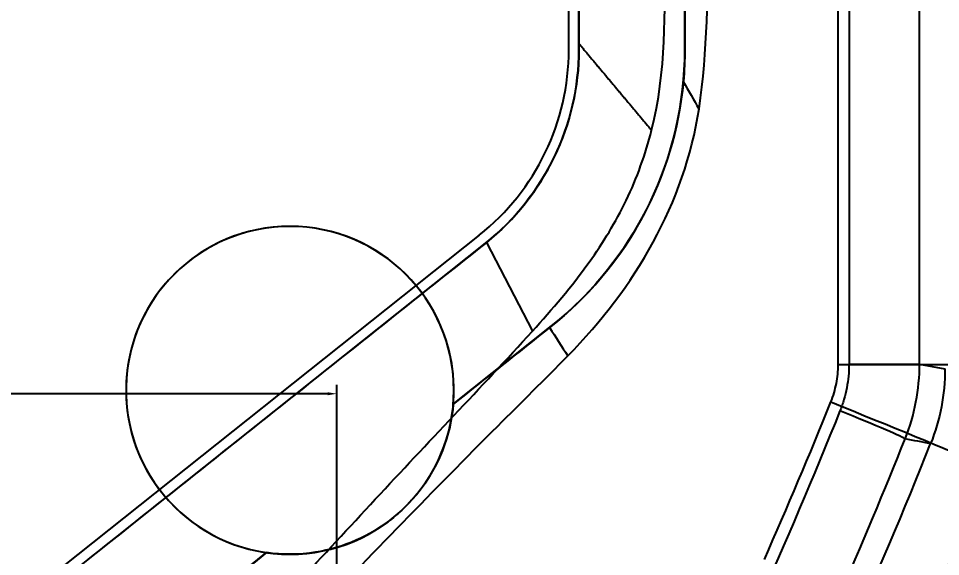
# Model space of a CAD drawing. Header units: inches. Extents: x -850 to 339, y -315 to 884.
# Drawn here: x 47.42 to 65.7, y -166.79 to -156.13 of the extents above; entities that cross this region are included whole.
import ezdxf
from ezdxf.lldxf.tags import DXFTag

# ---------------------------------------------------------------- set-up
doc = ezdxf.new("R2010")
doc.units = ezdxf.units.IN
doc.header["$MEASUREMENT"] = 0
doc.layers.add('SX$17', color=7, linetype='Continuous', true_color=0xffffff)
for name, color, linetype in [('VE001I421$0000000000011', 255, 'Continuous'), ('VE001I422$0000000000011', 255, 'Continuous'), ('VE001I441$0000000000011', 255, 'Continuous'), ('VE001I443$0000000000011', 255, 'Continuous'), ('VE001I444$0000000000011', 255, 'Continuous'), ('VE001I445$1000000100011', 255, 'Continuous'), ('VE001I455$1000000100011', 255, 'Continuous'), ('VE001I456$1000000100011', 255, 'Continuous'), ('VE200I1001$1000000100011', 255, 'Continuous'), ('VE200I1002$1100101110011', 255, 'Continuous'), ('VE200I1003$1000000100011', 255, 'Continuous'), ('VE200I1004$1000000100011', 255, 'Continuous'), ('VE200I1005$1000000100011', 255, 'Continuous'), ('VE200I1006$1100111110011', 255, 'Continuous'), ('VE200I1007$1000000100011', 255, 'Continuous'), ('VE200I1012$0000000000011', 255, 'Continuous'), ('VE200I1013$0000000000011', 255, 'Continuous'), ('VE200I1014$0000000000011', 255, 'Continuous'), ('VE200I1033$0000000000011', 255, 'Continuous'), ('VE200I1034$0000000000011', 255, 'Continuous'), ('VE200I1052$0000000000011', 255, 'Continuous'), ('VE200I1061$0000000000011', 255, 'Continuous'), ('VE200I1062$0000000000011', 255, 'Continuous'), ('VE200I1064$0000000000011', 255, 'Continuous'), ('VE200I1065$0000000000011', 255, 'Continuous'), ('VE200I1066$0000000000011', 255, 'Continuous'), ('VE200I1067$0000000000011', 255, 'Continuous'), ('VE200I1068$0000000000011', 255, 'Continuous'), ('VE200I1069$0000000000011', 255, 'Continuous'), ('VE200I1094$1110101111111', 255, 'Continuous'), ('VE200I1095$1110101111111', 255, 'Continuous'), ('VE200I1109$0000000000011', 255, 'Continuous'), ('VE200I1110$0000000000011', 255, 'Continuous'), ('VE200I1179$0000000000011', 255, 'Continuous'), ('VE200I1180$0000000000011', 255, 'Continuous'), ('VE200I1181$0000000000011', 255, 'Continuous'), ('VE200I1182$0000000000111', 255, 'Continuous'), ('VE200I478$0000000000011', 255, 'Continuous'), ('VE200I479$0000000000011', 255, 'Continuous'), ('VE200I480$0000000000011', 255, 'Continuous'), ('VE200I488$0000000000011', 255, 'Continuous'), ('VE200I489$0000000000011', 255, 'Continuous'), ('VE200I490$0000000000011', 255, 'Continuous'), ('VE200I538$0000000000011', 255, 'Continuous'), ('VE200I599$1100101110011', 255, 'Continuous'), ('VE200I619$1110101111111', 255, 'Continuous'), ('VE200I620$1110101111111', 255, 'Continuous'), ('VE200I674$0000000000011', 255, 'Continuous'), ('VE200I733$1100101110011', 255, 'Continuous'), ('VE200I734$1000000100011', 255, 'Continuous'), ('VE200I738$0000000000011', 255, 'Continuous'), ('VE200I754$0000000000011', 255, 'Continuous'), ('VE200I755$0000000000011', 255, 'Continuous'), ('VE200I756$0000000000011', 255, 'Continuous'), ('VE200I810$0000000000011', 255, 'Continuous'), ('VE200I845$0110101011111', 255, 'Continuous'), ('VE200I880$0000000000011', 255, 'Continuous'), ('VE200I888$0000000000011', 255, 'Continuous'), ('VE200I899$0000000000011', 255, 'Continuous'), ('VE200I900$0000000000011', 255, 'Continuous'), ('VE200I901$0000000000011', 255, 'Continuous'), ('VE200I902$0000000000011', 255, 'Continuous')]:
    doc.layers.add(name, color=color, linetype=linetype)
tags = doc.linetypes.add('HIDDEN', pattern=[0.5, 0.25, -0.25]).pattern_tags.tags
tags[6:7] = [DXFTag(74, 4), DXFTag(75, 0), DXFTag(340, '0'), DXFTag(46, 0.0), DXFTag(50, 0.0), DXFTag(44, 0.0), DXFTag(45, 0.0)]
tags[4:5] = [DXFTag(74, 4), DXFTag(75, 0), DXFTag(340, '0'), DXFTag(46, 0.0), DXFTag(50, 0.0), DXFTag(44, 0.0), DXFTag(45, 0.0)]
doc.dimstyles.get("Standard").update_dxf_attribs({"dimtxt": 5, "dimasz": 0.18, "dimexe": 0.18, "dimexo": 0.0625, "dimgap": 0.09, "dimtad": 0, "dimtih": 1, "dimtoh": 1, "dimzin": 0, "dimdsep": 46, "dimtxsty": 'Standard', "dimcen": 0.09, "dimclrt": 3, "dimadec": 0, "dimazin": 0, "dimtfac": 1, "dimtofl": 0, "dimtmove": 0, "dimatfit": 3, "dimfxl": 0, "dimtolj": 1, "dimtzin": 0, "dimarcsym": 0})

# ---------------------------------------------------------------- blocks, each defined once
blk = doc.blocks.new('*D94')
at = {"color": 0, "lineweight": -2}
for p, q in [((-16.468, -171.19), (-16.468, -163.387)), ((53.732, -171.19), (53.732, -163.387)), ((-16.288, -163.567), (9.375, -163.567)), ((53.552, -163.567), (27.888, -163.567))]:
    blk.add_line(p, q, dxfattribs=at)
at = {"color": 0}
for points in [[(-16.288, -163.537), (-16.288, -163.597), (-16.468, -163.567)], [(53.552, -163.537), (53.552, -163.597), (53.732, -163.567)]]:
    blk.add_solid(points, dxfattribs=at)
at = {"layer": 'Defpoints', "color": 0}
for p in [(53.732, -163.567), (-16.468, -171.253, 1.3), (53.732, -171.253, 1.3)]:
    blk.add_point(p, dxfattribs=at)
at = {"color": 3, "insert": (18.632, -163.567), "char_height": 5, "attachment_point": 5}
blk.add_mtext('\\A1;70.20', dxfattribs=at)
blk = doc.blocks.new('*D85')
at = {"color": 0, "lineweight": -2}
for p, q in [((18.694, -85.505), (92.722, -85.505)), ((92.542, -85.685), (92.542, -184.632)), ((92.542, -288.759), (92.542, -189.812)), ((18.694, -288.939), (92.722, -288.939))]:
    blk.add_line(p, q, dxfattribs=at)
at = {"color": 0}
for points in [[(92.512, -85.685), (92.572, -85.685), (92.542, -85.505)], [(92.512, -288.759), (92.572, -288.759), (92.542, -288.939)]]:
    blk.add_solid(points, dxfattribs=at)
at = {"layer": 'Defpoints', "color": 0}
for p in [(18.632, -85.505, 8.3), (18.632, -288.939, 8.3), (92.542, -288.939)]:
    blk.add_point(p, dxfattribs=at)
at = {"color": 3, "insert": (92.542, -187.222), "char_height": 5, "attachment_point": 5}
blk.add_mtext('\\A1;203.43', dxfattribs=at)

msp = doc.modelspace()

# ---------------------------------------------------------------- linework, layer by layer
at = {"layer": 'SX$17', "color": 9, "linetype": 'HIDDEN'}
msp.add_line((49.553, -163.499, 11.1), (49.553, -163.499, 2.7), dxfattribs=at)
at = {"layer": 'VE001I421$0000000000011', "color": 21}
msp.add_line((58.332, -156.745, 13.1), (58.332, -102.957, 13.1), dxfattribs=at)
at = {"layer": 'VE001I422$0000000000011', "color": 21}
msp.add_line((58.332, -156.745, 14.8), (58.332, -156.745, 13.1), dxfattribs=at)
at = {"layer": 'VE001I441$0000000000011', "color": 21}
msp.add_line((47.287, -167.797, 13.1), (56.558, -160.423, 13.1), dxfattribs=at)
at = {"layer": 'VE001I443$0000000000011', "color": 21}
msp.add_arc((53.632, -156.745, 13.1), 4.7, 308.5, 0, dxfattribs=at)
at = {"layer": 'VE001I444$0000000000011', "color": 21}
msp.add_line((56.558, -160.423, 14.8), (56.558, -160.423, 13.1), dxfattribs=at)
at = {"layer": 'VE001I445$1000000100011', "color": 21}
msp.add_line((58.332, -156.745, 14.8), (58.332, -102.957, 14.8), dxfattribs=at)
at = {"layer": 'VE001I455$1000000100011', "color": 21}
msp.add_line((47.287, -167.797, 14.8), (56.558, -160.423, 14.8), dxfattribs=at)
at = {"layer": 'VE001I456$1000000100011', "color": 21}
msp.add_arc((53.632, -156.745, 14.8), 4.7, 308.5, 0, dxfattribs=at)
at = {"layer": 'VE200I1001$1000000100011', "color": 9}
msp.add_line((56.698, -160.568, 14.494), (57.609, -162.327, 16.569), dxfattribs=at)
at = {"layer": 'VE200I1002$1100101110011', "color": 9}
msp.add_open_spline([(57.609, -162.327, 16.569), (58.007, -161.89, 16.546), (58.392, -161.438, 16.523), (58.736, -160.957, 16.502), (59.012, -160.57, 16.486), (59.263, -160.162, 16.471), (59.47, -159.734, 16.458), (59.684, -159.29, 16.445), (59.85, -158.821, 16.435), (59.972, -158.344, 16.427)], degree=3, knots=[0, 0, 0, 0, 0.378906, 0.378906, 0.378906, 0.683853, 0.683853, 0.683853, 1, 1, 1, 1], dxfattribs=at)
at = {"layer": 'VE200I1003$1000000100011', "color": 9}
msp.add_open_spline([(58.532, -156.626, 14.464), (58.532, -156.665, 14.462), (58.532, -156.705, 14.462), (58.532, -156.745, 14.462)], degree=3, dxfattribs=at)
at = {"layer": 'VE200I1004$1000000100011', "color": 9}
msp.add_open_spline([(58.532, -156.745, 14.462), (58.532, -158.223, 14.47), (57.845, -159.651, 14.476), (56.69, -160.574, 14.493)], degree=3, dxfattribs=at)
at = {"layer": 'VE200I1005$1000000100011', "color": 9}
msp.add_rational_spline([(58.532, -156.626, 14.464), (58.545, -156.642, 14.482), (58.569, -156.67, 14.514), (58.597, -156.703, 14.553), (58.617, -156.727, 14.58), (59.07, -157.267, 15.197), (59.522, -157.806, 15.813), (59.972, -158.344, 16.427)], [1.01319569634, 1.0130891359, 1.01287300796, 1.01260990286, 1.0124258727, 1.00823788955, 1.0040959372, 1.00000001564], degree=3, knots=[0, 0, 0, 0, 0.028497, 0.049393, 0.059842, 0.07029, 1, 1, 1, 1], dxfattribs=at)
at = {"layer": 'VE200I1006$1100111110011', "color": 9}
msp.add_open_spline([(59.972, -158.344, 16.427), (60.27, -157.18, 16.409), (60.237, -156.003, 16.411), (60.217, -153.651, 16.412), (60.228, -152.476, 16.412), (60.241, -148.95, 16.411), (60.232, -146.599, 16.411), (60.231, -139.547, 16.411), (60.233, -134.846, 16.411), (60.232, -125.443, 16.411), (60.232, -120.742, 16.411), (60.231, -113.69, 16.411), (60.231, -111.339, 16.411), (60.221, -107.813, 16.412), (60.218, -106.638, 16.412), (60.224, -104.287, 16.412), (60.285, -103.111, 16.408), (60.217, -101.936, 16.412)], degree=3, knots=[0, 0, 0, 0, 0.0625, 0.0625, 0.125, 0.125, 0.25, 0.25, 0.5, 0.5, 0.75, 0.75, 0.875, 0.875, 0.9375, 0.9375, 1, 1, 1, 1], dxfattribs=at)
at = {"layer": 'VE200I1007$1000000100011', "color": 9}
msp.add_open_spline([(58.532, -103.021, 14.486), (58.532, -111.955, 14.527), (58.532, -120.889, 14.49), (58.532, -134.29, 14.493), (58.532, -138.758, 14.493), (58.532, -145.458, 14.492), (58.532, -147.692, 14.492), (58.532, -152.159, 14.489), (58.532, -154.392, 14.529), (58.532, -156.626, 14.464)], degree=3, knots=[0, 0, 0, 0, 0.5, 0.5, 0.75, 0.75, 0.875, 0.875, 1, 1, 1, 1], dxfattribs=at)
at = {"layer": 'VE200I1012$0000000000011', "color": 9}
msp.add_line((47.411, -167.954, 13.1), (56.682, -160.58, 13.1), dxfattribs=at)
at = {"layer": 'VE200I1013$0000000000011', "color": 9}
msp.add_arc((53.632, -156.745, 13.1), 4.9, 308.5, 0, dxfattribs=at)
at = {"layer": 'VE200I1014$0000000000011', "color": 9}
msp.add_line((58.532, -156.745, 13.1), (58.532, -102.957, 13.1), dxfattribs=at)
at = {"layer": 'VE200I1033$0000000000011', "color": 9}
msp.add_line((58.532, -156.745, 13.1), (58.532, -156.745, 14.462), dxfattribs=at)
at = {"layer": 'VE200I1034$0000000000011', "color": 9}
msp.add_line((56.682, -160.58, 13.1), (56.682, -160.58, 14.493), dxfattribs=at)
at = {"layer": 'VE200I1052$0000000000011', "color": 9}
msp.add_open_spline([(60.602, -157.378, 13.915), (60.705, -157.56, 14.062), (60.808, -157.741, 14.212), (60.911, -157.921, 14.363)], degree=3, dxfattribs=at)
at = {"layer": 'VE200I1061$0000000000011', "color": 9}
msp.add_open_spline([(60.632, -102.957, 13.843), (60.632, -105.198, 13.819), (60.632, -107.439, 13.848), (60.632, -111.922, 13.844), (60.632, -114.163, 13.843), (60.632, -120.886, 13.843), (60.632, -125.369, 13.843), (60.632, -134.333, 13.843), (60.632, -138.816, 13.843), (60.632, -145.539, 13.843), (60.632, -147.78, 13.84), (60.632, -151.142, 13.844), (60.632, -152.263, 13.848), (60.632, -154.504, 13.844), (60.632, -155.625, 13.818), (60.632, -156.745, 13.896)], degree=3, knots=[0, 0, 0, 0, 0.125, 0.125, 0.25, 0.25, 0.5, 0.5, 0.75, 0.75, 0.875, 0.875, 0.9375, 0.9375, 1, 1, 1, 1], dxfattribs=at)
at = {"layer": 'VE200I1062$0000000000011', "color": 9}
msp.add_line((60.632, -156.745, 11.1), (60.632, -102.957, 11.1), dxfattribs=at)
at = {"layer": 'VE200I1064$0000000000011', "color": 9}
msp.add_open_spline([(60.603, -157.375, 13.917), (60.431, -159.278, 13.908), (59.464, -161.061, 13.904), (57.966, -162.242, 13.811)], degree=3, dxfattribs=at)
at = {"layer": 'VE200I1065$0000000000011', "color": 9}
msp.add_arc((53.632, -156.745, 11.1), 7, 308.5, 0, dxfattribs=at)
at = {"layer": 'VE200I1066$0000000000011', "color": 9}
msp.add_line((60.632, -156.745, 11.1), (60.632, -156.745, 13.896), dxfattribs=at)
at = {"layer": 'VE200I1067$0000000000011', "color": 9}
msp.add_open_spline([(60.632, -156.745, 13.896), (60.632, -156.955, 13.911), (60.622, -157.166, 13.919), (60.603, -157.375, 13.917)], degree=3, dxfattribs=at)
at = {"layer": 'VE200I1068$0000000000011', "color": 9}
msp.add_open_spline([(52.341, -166.716, 13.61), (51.134, -167.676, 13.576), (49.926, -168.637, 13.524), (48.719, -169.597, 13.539)], degree=3, dxfattribs=at)
at = {"layer": 'VE200I1069$0000000000011', "color": 9}
msp.add_line((48.719, -169.597, 11.1), (52.341, -166.716, 11.1), dxfattribs=at)
at = {"layer": 'VE200I1094$1110101111111', "color": 9, "extrusion": (0.371739, 0.928004, -0.024887)}
msp.add_arc((-119.546, 8.009, -128.729), 5, 93.5551, 177.9994, dxfattribs=at)
at = {"layer": 'VE200I1095$1110101111111', "color": 9, "extrusion": (0, 1, 0)}
msp.add_arc((-63.338, 11.2, -162.988), 5, 93.8424, 178, dxfattribs=at)
at = {"layer": 'VE200I1109$0000000000011', "color": 9, "extrusion": (0, 1, 0)}
msp.add_arc((-63.786, 12.674, -162.978), 1.5, 93.8723, 178, dxfattribs=at)
at = {"layer": 'VE200I1110$0000000000011', "color": 9, "extrusion": (-0.371832, -0.927961, 0.025068)}
msp.add_arc((120.008, 9.461, 128.765), 1.5, 2.0006, 86.4201, dxfattribs=at)
at = {"layer": 'VE200I1179$0000000000011', "color": 9}
msp.add_line((56.042, -163.772, 11.1), (56.042, -163.772, 13.734), dxfattribs=at)
at = {"layer": 'VE200I1180$0000000000011', "color": 9}
msp.add_open_spline([(56.042, -163.772, 13.733), (56.017, -164.069, 13.932), (55.948, -164.382, 14.11), (55.827, -164.69, 14.246), (55.729, -164.941, 14.357), (55.592, -165.193, 14.441), (55.422, -165.424, 14.49), (55.252, -165.656, 14.539), (55.043, -165.872, 14.553), (54.814, -166.052, 14.533), (54.599, -166.222, 14.514), (54.361, -166.364, 14.466), (54.118, -166.471, 14.396), (53.855, -166.587, 14.321), (53.581, -166.666, 14.219), (53.311, -166.709, 14.102), (52.982, -166.761, 13.959), (52.653, -166.76, 13.791), (52.341, -166.716, 13.61)], degree=3, knots=[0, 0, 0, 0, 0.191116, 0.191116, 0.191116, 0.346412, 0.346412, 0.346412, 0.502432, 0.502432, 0.502432, 0.648655, 0.648655, 0.648655, 0.806774, 0.806774, 0.806774, 1, 1, 1, 1], dxfattribs=at)
at = {"layer": 'VE200I1181$0000000000011', "color": 9}
msp.add_line((52.341, -166.716, 13.61), (52.341, -166.716, 11.1), dxfattribs=at)
at = {"layer": 'VE200I1182$0000000000111', "color": 9, "extrusion": (0, 0, -1)}
msp.add_circle((-52.803, -163.499, -2.7), 3.25, dxfattribs=at)
at = {"layer": 'VE200I478$0000000000011', "color": 9}
msp.add_open_spline([(53.17, -168.052, 14.809), (54.415, -166.763, 14.745), (55.656, -165.471, 14.678), (56.925, -164.206, 14.605), (57.389, -163.743, 14.578), (57.853, -163.281, 14.551), (58.313, -162.814, 14.524)], degree=3, knots=[0, 0, 0, 0, 0.732184, 0.732184, 0.732184, 1, 1, 1, 1], dxfattribs=at)
at = {"layer": 'VE200I479$0000000000011', "color": 9}
msp.add_open_spline([(58.313, -162.814, 14.524), (59.639, -161.469, 14.445), (60.628, -159.789, 14.383), (60.913, -157.918, 14.365)], degree=3, dxfattribs=at)
at = {"layer": 'VE200I480$0000000000011', "color": 9}
msp.add_open_spline([(60.913, -157.918, 14.365), (61.086, -156.771, 14.354), (61.09, -155.61, 14.354), (61.073, -153.292, 14.355), (61.08, -152.133, 14.354), (61.089, -148.655, 14.354), (61.083, -146.337, 14.354), (61.082, -139.381, 14.354), (61.084, -134.745, 14.354), (61.083, -125.471, 14.354), (61.083, -120.834, 14.354), (61.083, -113.879, 14.354), (61.082, -111.56, 14.354), (61.077, -108.083, 14.354), (61.075, -106.924, 14.355), (61.078, -104.605, 14.354), (61.113, -103.446, 14.352), (61.073, -102.287, 14.355)], degree=3, knots=[0, 0, 0, 0, 0.0625, 0.0625, 0.125, 0.125, 0.25, 0.25, 0.5, 0.5, 0.75, 0.75, 0.875, 0.875, 0.9375, 0.9375, 1, 1, 1, 1], dxfattribs=at)
at = {"layer": 'VE200I488$0000000000011', "color": 9}
msp.add_line((63.888, -153.331, 14.17), (63.888, -162.978, 14.17), dxfattribs=at)
at = {"layer": 'VE200I489$0000000000011', "color": 9}
msp.add_open_spline([(63.888, -162.978, 14.17), (63.887, -163.057, 14.17), (63.88, -163.216, 14.171), (63.847, -163.451, 14.173), (63.79, -163.682, 14.177), (63.738, -163.832, 14.18), (63.708, -163.905, 14.182)], degree=3, dxfattribs=at)
at = {"layer": 'VE200I490$0000000000011', "color": 9}
msp.add_open_spline([(63.708, -163.905, 14.182), (61.609, -169.132, 14.324), (59.101, -174.159, 14.483), (56.184, -178.985, 14.647)], degree=3, dxfattribs=at)
at = {"layer": 'VE200I538$0000000000011', "color": 9}
msp.add_line((65.286, -162.978, 12.726), (65.286, -153.306, 12.726), dxfattribs=at)
at = {"layer": 'VE200I599$1100101110011', "color": 9}
msp.add_line((63.673, -162.988, 16.189), (63.673, -102.901, 16.189), dxfattribs=at)
at = {"layer": 'VE200I619$1110101111111', "color": 9}
msp.add_open_spline([(62.209, -166.85, 16.286), (62.666, -165.817, 16.256), (63.106, -164.777, 16.227), (63.529, -163.73, 16.199)], degree=3, dxfattribs=at)
at = {"layer": 'VE200I620$1110101111111', "color": 9}
msp.add_open_spline([(63.529, -163.73, 16.199), (63.552, -163.671, 16.197), (63.594, -163.551, 16.194), (63.639, -163.366, 16.191), (63.666, -163.178, 16.19), (63.672, -163.051, 16.189), (63.673, -162.988, 16.189)], degree=3, dxfattribs=at)
at = {"layer": 'VE200I674$0000000000011', "color": 9}
msp.add_arc((-33.353, -125.152), 107.663, 329.02471, 338.26244, dxfattribs=at)
at = {"layer": 'VE200I733$1100101110011', "color": 9}
msp.add_open_spline([(51.389, -169, 16.901), (52.425, -167.886, 16.851), (53.462, -166.775, 16.798), (54.495, -165.659, 16.743), (55.528, -164.544, 16.687), (56.584, -163.451, 16.628), (57.609, -162.327, 16.569)], degree=3, knots=[0, 0, 0, 0, 0.499995, 0.499995, 0.499995, 1, 1, 1, 1], dxfattribs=at)
at = {"layer": 'VE200I734$1000000100011', "color": 9}
msp.add_open_spline([(56.69, -160.574, 14.493), (55.145, -161.802, 14.508), (53.6, -163.031, 14.514), (52.055, -164.26, 14.52), (50.51, -165.489, 14.527), (48.965, -166.718, 14.536), (47.42, -167.947, 14.532)], degree=3, knots=[0, 0, 0, 0, 0.499997, 0.499997, 0.499997, 1, 1, 1, 1], dxfattribs=at)
at = {"layer": 'VE200I738$0000000000011', "color": 9}
msp.add_open_spline([(57.949, -162.255, 13.81), (58.07, -162.441, 14.047), (58.191, -162.627, 14.285), (58.313, -162.815, 14.524)], degree=3, dxfattribs=at)
at = {"layer": 'VE200I754$0000000000011', "color": 9}
msp.add_line((56.042, -163.772, 11.1), (57.989, -162.223, 11.1), dxfattribs=at)
at = {"layer": 'VE200I755$0000000000011', "color": 9}
msp.add_line((57.989, -162.223, 11.1), (57.989, -162.223, 13.811), dxfattribs=at)
at = {"layer": 'VE200I756$0000000000011', "color": 9}
msp.add_open_spline([(57.966, -162.242, 13.811), (57.325, -162.752, 13.778), (56.683, -163.262, 13.756), (56.042, -163.772, 13.733)], degree=3, dxfattribs=at)
at = {"layer": 'VE200I810$0000000000011', "color": 9}
msp.add_arc((52.803, -163.499, 11.1), 3.25, 355.1731, 261.8269, dxfattribs=at)
at = {"layer": 'VE200I845$0110101011111', "color": 9}
msp.add_arc((-33.353, -125.152, -1.7), 107.722, 329.03291, 338.26881, dxfattribs=at)
at = {"layer": 'VE200I880$0000000000011', "color": 9}
msp.add_arc((-33.353, -125.152, -1.7), 106.422, 329.0327, 338.26864, dxfattribs=at)
at = {"layer": 'VE200I888$0000000000011', "color": 9}
msp.add_open_spline([(57.384, -179.758, 13.202), (61.034, -173.706, 13), (63.387, -168.487, 12.845), (65, -164.462, 12.738)], degree=3, dxfattribs=at)
at = {"layer": 'VE200I899$0000000000011', "color": 9}
msp.add_line((65.286, -162.978, 12.726), (65.789, -163.075, -1.7), dxfattribs=at)
at = {"layer": 'VE200I900$0000000000011', "color": 9, "extrusion": (0, 0, -1)}
msp.add_ellipse((61.787, -163.074, -1.7), major_axis=(3.931, -0.755), ratio=0.999368, start_param=6.093513, end_param=6.472543, dxfattribs=at)
at = {"layer": 'VE200I901$0000000000011', "color": 9}
msp.add_open_spline([(65.505, -164.555, -1.7), (65.337, -164.524, 3.113), (65.168, -164.493, 7.925), (65, -164.462, 12.738)], degree=3, dxfattribs=at)
at = {"layer": 'VE200I902$0000000000011', "color": 9}
msp.add_open_spline([(65, -164.462, 12.738), (65.19, -163.987, 12.731), (65.285, -163.48, 12.727), (65.286, -162.978, 12.726)], degree=3, dxfattribs=at)

# ---------------------------------------------------------------- dimensions: what is measured, and where the dimension line sits
dim = msp.add_linear_dim(base=(92.542, -288.939), p1=(18.632, -85.505, 8.3), p2=(18.632, -288.939, 8.3), angle=90, dimstyle='Standard')
dim.commit()
dim.dimension.update_dxf_attribs({"geometry": '*D85', "text_midpoint": (92.542, -187.222)})
dim = msp.add_linear_dim(base=(53.732, -163.567), p1=(-16.468, -171.253, 1.3), p2=(53.732, -171.253, 1.3), dimstyle='Standard')
dim.commit()
dim.dimension.update_dxf_attribs({"geometry": '*D94', "text_midpoint": (18.632, -163.567)})

doc.saveas('drawing.dxf')
